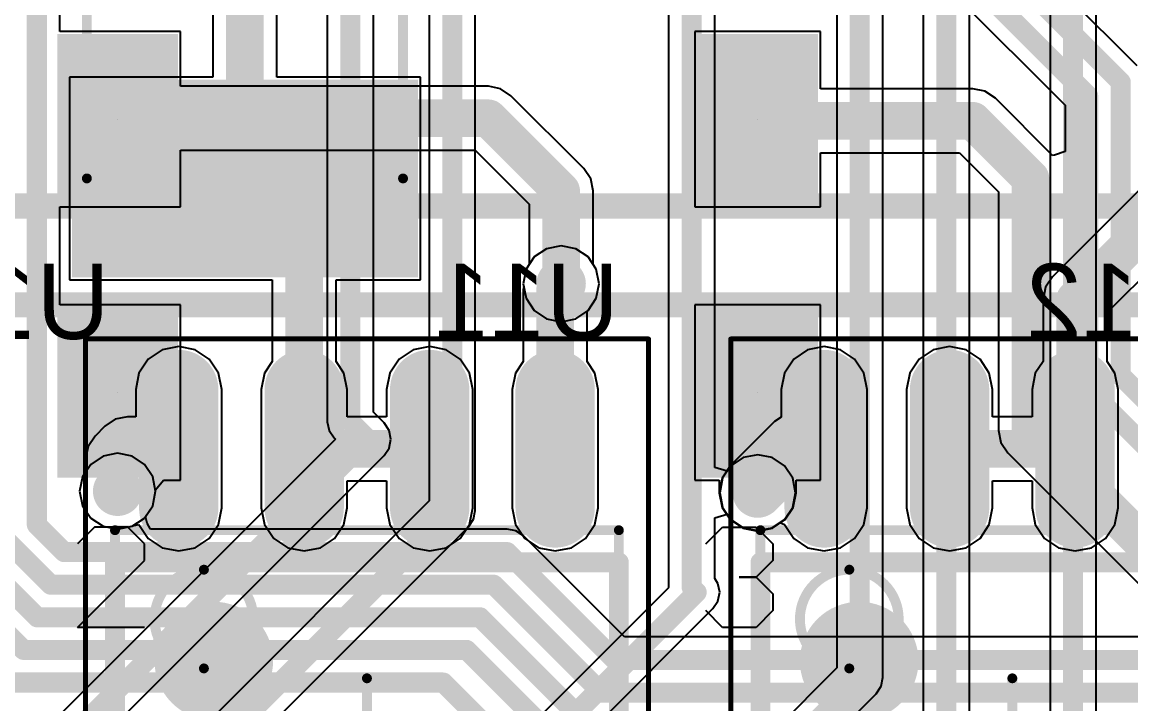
# Model space of a CAD drawing. Header units: millimetres. Extents: x 3.6 to 6.79, y 1.07 to 2.73.
# Drawn here: x 3.8862 to 4.328, y 1.2485 to 1.5203 of the extents above; entities that cross this region are included whole.
import ezdxf

# ---------------------------------------------------------------- set-up
doc = ezdxf.new("R2010")
doc.units = ezdxf.units.MM
doc.header["$MEASUREMENT"] = 0
for name, color, linetype in [('BottomLayer', 5, 'Continuous'), ('BottomOverlay', 54, 'Continuous'), ('BottomPaste', 16, 'Continuous'), ('BottomSolder', 6, 'Continuous'), ('Mechanical13', 56, 'Continuous'), ('Mechanical15', 56, 'Continuous'), ('MidLayer1', 16, 'Continuous'), ('MidLayer2', 76, 'Continuous'), ('MultiLayer', 9, 'Continuous'), ('PadHoleLayer', 156, 'Continuous'), ('TopLayer', 1, 'Continuous'), ('TopOverlay', 2, 'Continuous'), ('TopPaste', 8, 'Continuous'), ('TopSolder', 216, 'Continuous'), ('ViaHoleLayer', 16, 'Continuous')]:
    doc.layers.add(name, color=color, linetype=linetype)

# ---------------------------------------------------------------- blocks, each defined once
blk = doc.blocks.new('SO8_B_20')
at = {"layer": 'BottomLayer', "const_width": 0.02362}
for points in [[(-0.0876, 0.025), (-0.13484, 0.025)], [(-0.0876, -0.025), (-0.13484, -0.025)], [(-0.0876, -0.075), (-0.13484, -0.075)]]:
    blk.add_lwpolyline(points, dxfattribs=at)
at = {"layer": 'BottomLayer', "const_width": 0.01181}
for points in [[(-0.14075, 0.025, 1), (-0.12894, 0.025, 1)], [(-0.0935, 0.025, 1), (-0.08169, 0.025, 1)], [(-0.14075, -0.025, 1), (-0.12894, -0.025, 1)], [(-0.0935, -0.025, 1), (-0.08169, -0.025, 1)], [(-0.14075, -0.075, 1), (-0.12894, -0.075, 1)], [(-0.0935, -0.075, 1), (-0.08169, -0.075, 1)]]:
    blk.add_lwpolyline(points, format="xyb", close=True, dxfattribs=at)
at = {"layer": 'BottomOverlay', "const_width": 0.00787}
for points in [[(-0.06594, -0.10039), (-0.06594, 0.10039)], [(0.06594, -0.10039), (-0.06594, -0.10039)]]:
    blk.add_lwpolyline(points, dxfattribs=at)
at = {"layer": 'BottomOverlay'}
for points, const_width in [([(-0.01476, -0.06102, 1), (-0.03839, -0.06102, 1)], 0.02362), ([(-0.04429, -0.06102, 1), (-0.03248, -0.06102, 1)], 0.01181), ([(-0.02067, -0.06102, 1), (-0.00886, -0.06102, 1)], 0.01181), ([(-0.06791, -0.10039, 1), (-0.06398, -0.10039, 1)], 0.00394), ([(-0.06791, -0.10039, 1), (-0.06398, -0.10039, 1)], 0.00394), ([(-0.1063, -0.1124, 1), (-0.11614, -0.1124, 1)], 0.00984), ([(-0.1186, -0.1124, 1), (-0.11368, -0.1124, 1)], 0.00492), ([(-0.10876, -0.1124, 1), (-0.10384, -0.1124, 1)], 0.00492)]:
    blk.add_lwpolyline(points, format="xyb", close=True, dxfattribs=dict(at, const_width=const_width))
at = {"layer": 'BottomPaste', "const_width": 0.02362}
for points in [[(-0.0876, 0.025), (-0.13484, 0.025)], [(-0.0876, -0.025), (-0.13484, -0.025)], [(-0.0876, -0.075), (-0.13484, -0.075)]]:
    blk.add_lwpolyline(points, dxfattribs=at)
at = {"layer": 'BottomPaste', "const_width": 0.01181}
for points in [[(-0.14075, 0.025, 1), (-0.12894, 0.025, 1)], [(-0.0935, 0.025, 1), (-0.08169, 0.025, 1)], [(-0.14075, -0.025, 1), (-0.12894, -0.025, 1)], [(-0.0935, -0.025, 1), (-0.08169, -0.025, 1)], [(-0.14075, -0.075, 1), (-0.12894, -0.075, 1)], [(-0.0935, -0.075, 1), (-0.08169, -0.075, 1)]]:
    blk.add_lwpolyline(points, format="xyb", close=True, dxfattribs=at)
at = {"layer": 'BottomSolder', "const_width": 0.03162}
for points in [[(-0.0876, 0.025), (-0.13484, 0.025)], [(-0.0876, -0.025), (-0.13484, -0.025)], [(-0.0876, -0.075), (-0.13484, -0.075)]]:
    blk.add_lwpolyline(points, dxfattribs=at)
at = {"layer": 'BottomSolder', "const_width": 0.01581}
for points in [[(-0.14275, 0.025, 1), (-0.12694, 0.025, 1)], [(-0.0955, 0.025, 1), (-0.07969, 0.025, 1)], [(-0.14275, -0.025, 1), (-0.12694, -0.025, 1)], [(-0.0955, -0.025, 1), (-0.07969, -0.025, 1)], [(-0.14275, -0.075, 1), (-0.12694, -0.075, 1)], [(-0.0955, -0.075, 1), (-0.07969, -0.075, 1)]]:
    blk.add_lwpolyline(points, format="xyb", close=True, dxfattribs=at)
at = {"layer": 'Mechanical13', "const_width": 0.00394}
for points in [[(-0.07874, -0.10039), (-0.07874, 0.10039)], [(0.07874, -0.10039), (-0.07874, -0.10039)]]:
    blk.add_lwpolyline(points, dxfattribs=at)
at = {"layer": 'Mechanical13'}
for points, const_width in [([(-0.02362, -0.06496, 1), (-0.06299, -0.06496, 1)], 0.00394), ([(-0.06398, -0.06496, 1), (-0.06201, -0.06496, 1)], 0.00197), ([(-0.02461, -0.06496, 1), (-0.02264, -0.06496, 1)], 0.00197), ([(-0.07972, -0.10039, 1), (-0.07776, -0.10039, 1)], 0.00197), ([(-0.07972, -0.10039, 1), (-0.07776, -0.10039, 1)], 0.00197)]:
    blk.add_lwpolyline(points, format="xyb", close=True, dxfattribs=dict(at, const_width=const_width))
at = {"layer": 'Mechanical15'}
for points, const_width in [([(-0.155, -0.1122), (-0.155, 0.1122)], 0.00197), ([(0.01969, 0), (-0.01969, 0)], 0.00394), ([(0.155, -0.1122), (-0.155, -0.1122)], 0.00197)]:
    blk.add_lwpolyline(points, dxfattribs=dict(at, const_width=const_width))
for points, const_width in [([(-0.02067, 0, 1), (-0.0187, 0, 1)], 0.00197), ([(-0.15549, -0.1122, 1), (-0.15451, -0.1122, 1)], 0.000984), ([(-0.15549, -0.1122, 1), (-0.15451, -0.1122, 1)], 0.000984)]:
    blk.add_lwpolyline(points, format="xyb", close=True, dxfattribs=dict(at, const_width=const_width))
blk = doc.blocks.new('SO8_B_21')
at = {"layer": 'BottomLayer', "const_width": 0.02362}
for points in [[(-0.0876, 0.075), (-0.13484, 0.075)], [(-0.0876, 0.025), (-0.13484, 0.025)], [(-0.0876, -0.025), (-0.13484, -0.025)], [(-0.0876, -0.075), (-0.13484, -0.075)]]:
    blk.add_lwpolyline(points, dxfattribs=at)
at = {"layer": 'BottomLayer', "const_width": 0.01181}
for points in [[(-0.14075, 0.075, 1), (-0.12894, 0.075, 1)], [(-0.0935, 0.075, 1), (-0.08169, 0.075, 1)], [(-0.14075, 0.025, 1), (-0.12894, 0.025, 1)], [(-0.0935, 0.025, 1), (-0.08169, 0.025, 1)], [(-0.14075, -0.025, 1), (-0.12894, -0.025, 1)], [(-0.0935, -0.025, 1), (-0.08169, -0.025, 1)], [(-0.14075, -0.075, 1), (-0.12894, -0.075, 1)], [(-0.0935, -0.075, 1), (-0.08169, -0.075, 1)]]:
    blk.add_lwpolyline(points, format="xyb", close=True, dxfattribs=at)
at = {"layer": 'BottomOverlay', "const_width": 0.00787}
for points in [[(-0.06594, -0.10039), (-0.06594, 0.10039)], [(0.06594, 0.10039), (-0.06594, 0.10039)], [(0.06594, -0.10039), (-0.06594, -0.10039)]]:
    blk.add_lwpolyline(points, dxfattribs=at)
at = {"layer": 'BottomOverlay'}
for points, const_width in [([(-0.06791, 0.10039, 1), (-0.06398, 0.10039, 1)], 0.00394), ([(-0.06791, 0.10039, 1), (-0.06398, 0.10039, 1)], 0.00394), ([(-0.01476, -0.06102, 1), (-0.03839, -0.06102, 1)], 0.02362), ([(-0.04429, -0.06102, 1), (-0.03248, -0.06102, 1)], 0.01181), ([(-0.02067, -0.06102, 1), (-0.00886, -0.06102, 1)], 0.01181), ([(-0.06791, -0.10039, 1), (-0.06398, -0.10039, 1)], 0.00394), ([(-0.06791, -0.10039, 1), (-0.06398, -0.10039, 1)], 0.00394), ([(-0.1063, -0.1124, 1), (-0.11614, -0.1124, 1)], 0.00984), ([(-0.1186, -0.1124, 1), (-0.11368, -0.1124, 1)], 0.00492), ([(-0.10876, -0.1124, 1), (-0.10384, -0.1124, 1)], 0.00492)]:
    blk.add_lwpolyline(points, format="xyb", close=True, dxfattribs=dict(at, const_width=const_width))
at = {"layer": 'BottomPaste', "const_width": 0.02362}
for points in [[(-0.0876, 0.075), (-0.13484, 0.075)], [(-0.0876, 0.025), (-0.13484, 0.025)], [(-0.0876, -0.025), (-0.13484, -0.025)], [(-0.0876, -0.075), (-0.13484, -0.075)]]:
    blk.add_lwpolyline(points, dxfattribs=at)
at = {"layer": 'BottomPaste', "const_width": 0.01181}
for points in [[(-0.14075, 0.075, 1), (-0.12894, 0.075, 1)], [(-0.0935, 0.075, 1), (-0.08169, 0.075, 1)], [(-0.14075, 0.025, 1), (-0.12894, 0.025, 1)], [(-0.0935, 0.025, 1), (-0.08169, 0.025, 1)], [(-0.14075, -0.025, 1), (-0.12894, -0.025, 1)], [(-0.0935, -0.025, 1), (-0.08169, -0.025, 1)], [(-0.14075, -0.075, 1), (-0.12894, -0.075, 1)], [(-0.0935, -0.075, 1), (-0.08169, -0.075, 1)]]:
    blk.add_lwpolyline(points, format="xyb", close=True, dxfattribs=at)
at = {"layer": 'BottomSolder', "const_width": 0.03162}
for points in [[(-0.0876, 0.075), (-0.13484, 0.075)], [(-0.0876, 0.025), (-0.13484, 0.025)], [(-0.0876, -0.025), (-0.13484, -0.025)], [(-0.0876, -0.075), (-0.13484, -0.075)]]:
    blk.add_lwpolyline(points, dxfattribs=at)
at = {"layer": 'BottomSolder', "const_width": 0.01581}
for points in [[(-0.14275, 0.075, 1), (-0.12694, 0.075, 1)], [(-0.0955, 0.075, 1), (-0.07969, 0.075, 1)], [(-0.14275, 0.025, 1), (-0.12694, 0.025, 1)], [(-0.0955, 0.025, 1), (-0.07969, 0.025, 1)], [(-0.14275, -0.025, 1), (-0.12694, -0.025, 1)], [(-0.0955, -0.025, 1), (-0.07969, -0.025, 1)], [(-0.14275, -0.075, 1), (-0.12694, -0.075, 1)], [(-0.0955, -0.075, 1), (-0.07969, -0.075, 1)]]:
    blk.add_lwpolyline(points, format="xyb", close=True, dxfattribs=at)
at = {"layer": 'Mechanical13', "const_width": 0.00394}
for points in [[(-0.07874, -0.10039), (-0.07874, 0.10039)], [(0.07874, 0.10039), (-0.07874, 0.10039)], [(0.07874, -0.10039), (-0.07874, -0.10039)]]:
    blk.add_lwpolyline(points, dxfattribs=at)
at = {"layer": 'Mechanical13'}
for points, const_width in [([(-0.07972, 0.10039, 1), (-0.07776, 0.10039, 1)], 0.00197), ([(-0.07972, 0.10039, 1), (-0.07776, 0.10039, 1)], 0.00197), ([(-0.02362, -0.06496, 1), (-0.06299, -0.06496, 1)], 0.00394), ([(-0.06398, -0.06496, 1), (-0.06201, -0.06496, 1)], 0.00197), ([(-0.02461, -0.06496, 1), (-0.02264, -0.06496, 1)], 0.00197), ([(-0.07972, -0.10039, 1), (-0.07776, -0.10039, 1)], 0.00197), ([(-0.07972, -0.10039, 1), (-0.07776, -0.10039, 1)], 0.00197)]:
    blk.add_lwpolyline(points, format="xyb", close=True, dxfattribs=dict(at, const_width=const_width))
at = {"layer": 'Mechanical15'}
for points, const_width in [([(-0.155, -0.1122), (-0.155, 0.1122)], 0.00197), ([(0.155, 0.1122), (-0.155, 0.1122)], 0.00197), ([(0.01969, 0), (-0.01969, 0)], 0.00394), ([(0.155, -0.1122), (-0.155, -0.1122)], 0.00197)]:
    blk.add_lwpolyline(points, dxfattribs=dict(at, const_width=const_width))
for points, const_width in [([(-0.15549, 0.1122, 1), (-0.15451, 0.1122, 1)], 0.000984), ([(-0.15549, 0.1122, 1), (-0.15451, 0.1122, 1)], 0.000984), ([(-0.02067, 0, 1), (-0.0187, 0, 1)], 0.00197), ([(-0.15549, -0.1122, 1), (-0.15451, -0.1122, 1)], 0.000984), ([(-0.15549, -0.1122, 1), (-0.15451, -0.1122, 1)], 0.000984)]:
    blk.add_lwpolyline(points, format="xyb", close=True, dxfattribs=dict(at, const_width=const_width))
blk = doc.blocks.new('RES_SMD_2512_B_109')
at = {"layer": 'BottomLayer'}
blk.add_solid([(0.09056, 0.05996), (0.09056, -0.06996), (0.16142, 0.05996), (0.16142, -0.06996)], dxfattribs=at)
at = {"layer": 'BottomOverlay', "const_width": 0.00394}
for points in [[(0.12599, 0.05799), (-0.12598, 0.05799)], [(0.12599, -0.06799), (0.12599, 0.05799)], [(0.12599, -0.06799), (-0.12598, -0.06799)]]:
    blk.add_lwpolyline(points, dxfattribs=at)
at = {"layer": 'BottomOverlay', "const_width": 0.00197}
for points in [[(0.12501, 0.05799, 1), (0.12698, 0.05799, 1)], [(0.12501, 0.05799, 1), (0.12698, 0.05799, 1)], [(0.12501, -0.06799, 1), (0.12698, -0.06799, 1)], [(0.12501, -0.06799, 1), (0.12698, -0.06799, 1)]]:
    blk.add_lwpolyline(points, format="xyb", close=True, dxfattribs=at)
at = {"layer": 'BottomPaste'}
blk.add_solid([(0.09056, 0.05996), (0.09056, -0.06996), (0.16142, 0.05996), (0.16142, -0.06996)], dxfattribs=at)
at = {"layer": 'BottomSolder'}
blk.add_solid([(0.08656, 0.06396), (0.08656, -0.07396), (0.16542, 0.06396), (0.16542, -0.07396)], dxfattribs=at)
blk = doc.blocks.new('PCBC_________1_118')
at = {"layer": 'PadHoleLayer'}
blk.add_lwpolyline([(0, 0), (0, 0, -1), (0, 0), (0, 0, -1)], format="xyb", close=True, dxfattribs=at)
at = {"layer": 'TopLayer'}
blk.add_solid([(-0.02, -0.03), (0.02, -0.03), (-0.02, 0.03), (0.02, 0.03)], dxfattribs=at)
at = {"layer": 'TopPaste'}
blk.add_solid([(-0.02, -0.03), (0.02, -0.03), (-0.02, 0.03), (0.02, 0.03)], dxfattribs=at)
at = {"layer": 'TopSolder'}
blk.add_solid([(-0.024, -0.034), (0.024, -0.034), (-0.024, 0.034), (0.024, 0.034)], dxfattribs=at)
blk = doc.blocks.new('PCBC_________1_119')
at = {"layer": 'PadHoleLayer'}
blk.add_lwpolyline([(0, 0), (0, 0, -1), (0, 0), (0, 0, -1)], format="xyb", close=True, dxfattribs=at)
at = {"layer": 'TopLayer'}
blk.add_solid([(-0.02, -0.03), (0.02, -0.03), (-0.02, 0.03), (0.02, 0.03)], dxfattribs=at)
at = {"layer": 'TopPaste'}
blk.add_solid([(-0.02, -0.03), (0.02, -0.03), (-0.02, 0.03), (0.02, 0.03)], dxfattribs=at)
at = {"layer": 'TopSolder'}
blk.add_solid([(-0.024, -0.034), (0.024, -0.034), (-0.024, 0.034), (0.024, 0.034)], dxfattribs=at)
blk = doc.blocks.new('PCBC_________1_121')
at = {"layer": 'PadHoleLayer'}
blk.add_lwpolyline([(0, 0), (0, 0, -1), (0, 0), (0, 0, -1)], format="xyb", close=True, dxfattribs=at)
at = {"layer": 'TopLayer'}
blk.add_solid([(-0.02, -0.03), (0.02, -0.03), (-0.02, 0.03), (0.02, 0.03)], dxfattribs=at)
at = {"layer": 'TopPaste'}
blk.add_solid([(-0.02, -0.03), (0.02, -0.03), (-0.02, 0.03), (0.02, 0.03)], dxfattribs=at)
at = {"layer": 'TopSolder'}
blk.add_solid([(-0.024, -0.034), (0.024, -0.034), (-0.024, 0.034), (0.024, 0.034)], dxfattribs=at)
blk = doc.blocks.new('PCBC_________1_122')
at = {"layer": 'PadHoleLayer'}
blk.add_lwpolyline([(0, 0), (0, 0, -1), (0, 0), (0, 0, -1)], format="xyb", close=True, dxfattribs=at)
at = {"layer": 'TopLayer'}
blk.add_solid([(-0.02, -0.03), (0.02, -0.03), (-0.02, 0.03), (0.02, 0.03)], dxfattribs=at)
at = {"layer": 'TopPaste'}
blk.add_solid([(-0.02, -0.03), (0.02, -0.03), (-0.02, 0.03), (0.02, 0.03)], dxfattribs=at)
at = {"layer": 'TopSolder'}
blk.add_solid([(-0.024, -0.034), (0.024, -0.034), (-0.024, 0.034), (0.024, 0.034)], dxfattribs=at)

msp = doc.modelspace()

# ---------------------------------------------------------------- linework, layer by layer
at = {"layer": 'BottomLayer'}
for p, q in [((3.98775, 1.49844), (3.98775, 1.552)), ((3.96226, 1.54501), (3.96226, 1.49844)), ((3.96226, 1.49844), (3.90504, 1.49844)), ((3.90504, 1.49844), (3.90504, 1.41758)), ((4.04496, 1.49844), (3.98775, 1.49844)), ((4.04496, 1.41758), (4.04496, 1.49844)), ((4.331, 1.45302), (4.29677, 1.41879)), ((4.09521, 1.42998), (4.0903, 1.4267)), ((4.101, 1.43113), (4.09521, 1.42998)), ((4.10679, 1.42998), (4.101, 1.43113)), ((4.1117, 1.4267), (4.10679, 1.42998)), ((4.31852, 1.4045), (4.34529, 1.43126)), ((4.0903, 1.4267), (4.08702, 1.42179)), ((4.11498, 1.42179), (4.1117, 1.4267)), ((4.08702, 1.42179), (4.08587, 1.416)), ((4.11613, 1.416), (4.11498, 1.42179)), ((4.29677, 1.41879), (4.294, 1.41466)), ((3.90504, 1.41758), (3.98586, 1.41758)), ((3.98586, 1.41758), (3.98586, 1.38503)), ((4.01135, 1.38503), (4.01135, 1.41758)), ((4.01135, 1.41758), (4.04496, 1.41758)), ((4.0861, 1.41481), (4.08586, 1.41361)), ((4.08587, 1.416), (4.0861, 1.41481)), ((4.11498, 1.41021), (4.11613, 1.416)), ((4.294, 1.41466), (4.29303, 1.40978)), ((4.08586, 1.41361), (4.08586, 1.38503)), ((4.1117, 1.4053), (4.11498, 1.41021)), ((4.29303, 1.40978), (4.29303, 1.38503)), ((4.11135, 1.40507), (4.1117, 1.4053)), ((4.11135, 1.38503), (4.11135, 1.40507)), ((4.31852, 1.38503), (4.31852, 1.4045)), ((3.94205, 1.38968), (3.93649, 1.38596)), ((3.94861, 1.39098), (3.94205, 1.38968)), ((3.95517, 1.38968), (3.94861, 1.39098)), ((3.96073, 1.38596), (3.95517, 1.38968)), ((4.04205, 1.38968), (4.03649, 1.38596)), ((4.04861, 1.39098), (4.04205, 1.38968)), ((4.05517, 1.38968), (4.04861, 1.39098)), ((4.06073, 1.38596), (4.05517, 1.38968)), ((4.19922, 1.38968), (4.19366, 1.38596)), ((4.20578, 1.39098), (4.19922, 1.38968)), ((4.21234, 1.38968), (4.20578, 1.39098)), ((4.2179, 1.38596), (4.21234, 1.38968)), ((4.24922, 1.38968), (4.24366, 1.38596)), ((4.25578, 1.39098), (4.24922, 1.38968)), ((4.26234, 1.38968), (4.25578, 1.39098)), ((4.2679, 1.38596), (4.26234, 1.38968)), ((3.93649, 1.38596), (3.93277, 1.3804)), ((3.96444, 1.3804), (3.96073, 1.38596)), ((3.98586, 1.38503), (3.98277, 1.3804)), ((4.01444, 1.3804), (4.01135, 1.38503)), ((4.03649, 1.38596), (4.03277, 1.3804)), ((4.06444, 1.3804), (4.06073, 1.38596)), ((4.08586, 1.38503), (4.08277, 1.3804)), ((4.11444, 1.3804), (4.11135, 1.38503)), ((4.19366, 1.38596), (4.18994, 1.3804)), ((4.22161, 1.3804), (4.2179, 1.38596)), ((4.24366, 1.38596), (4.23994, 1.3804)), ((4.27161, 1.3804), (4.2679, 1.38596)), ((4.29303, 1.38503), (4.28994, 1.3804)), ((4.32161, 1.3804), (4.31852, 1.38503)), ((3.93277, 1.3804), (3.93147, 1.37384)), ((3.96575, 1.37384), (3.96444, 1.3804)), ((3.98277, 1.3804), (3.98147, 1.37384)), ((4.01575, 1.37384), (4.01444, 1.3804)), ((4.03277, 1.3804), (4.03147, 1.37384)), ((4.06575, 1.37384), (4.06444, 1.3804)), ((4.08277, 1.3804), (4.08147, 1.37384)), ((4.11575, 1.37384), (4.11444, 1.3804)), ((4.18994, 1.3804), (4.18864, 1.37384)), ((4.22292, 1.37384), (4.22161, 1.3804)), ((4.23994, 1.3804), (4.23864, 1.37384)), ((4.27292, 1.37384), (4.27161, 1.3804)), ((4.28994, 1.3804), (4.28864, 1.37384)), ((4.32292, 1.37384), (4.32161, 1.3804)), ((3.93147, 1.37384), (3.93147, 1.36297)), ((3.96575, 1.3266), (3.96575, 1.37384)), ((3.98147, 1.37384), (3.98147, 1.3266)), ((4.01575, 1.36297), (4.01575, 1.37384)), ((4.03147, 1.37384), (4.03147, 1.36297)), ((4.06575, 1.3266), (4.06575, 1.37384)), ((4.08147, 1.37384), (4.08147, 1.3266)), ((4.11575, 1.3266), (4.11575, 1.37384)), ((4.18864, 1.37384), (4.18864, 1.36279)), ((4.22292, 1.3266), (4.22292, 1.37384)), ((4.23864, 1.37384), (4.23864, 1.3266)), ((4.27292, 1.36297), (4.27292, 1.37384)), ((4.28864, 1.37384), (4.28864, 1.36297)), ((4.32292, 1.3266), (4.32292, 1.37384)), ((3.92334, 1.362), (3.91921, 1.35923)), ((3.92822, 1.36297), (3.92334, 1.362)), ((3.93147, 1.36297), (3.92822, 1.36297)), ((4.03147, 1.36297), (4.01575, 1.36297)), ((4.18602, 1.36103), (4.16849, 1.34351)), ((4.18864, 1.36279), (4.18602, 1.36103)), ((4.28864, 1.36297), (4.27292, 1.36297)), ((3.91921, 1.35923), (3.91526, 1.35529)), ((3.91526, 1.35529), (3.9125, 1.35115)), ((3.9125, 1.35115), (3.91153, 1.34627)), ((3.91153, 1.34627), (3.91153, 1.34092)), ((4.16849, 1.34351), (4.16518, 1.33855)), ((3.91029, 1.33907), (3.90914, 1.33327)), ((3.91153, 1.34092), (3.91029, 1.33907)), ((4.01575, 1.3266), (4.01575, 1.33748)), ((4.01575, 1.33748), (4.03147, 1.33748)), ((4.03147, 1.33748), (4.03147, 1.3266)), ((4.16518, 1.33855), (4.16401, 1.33269)), ((4.27292, 1.3266), (4.27292, 1.33748)), ((4.27292, 1.33748), (4.28864, 1.33748)), ((4.28864, 1.33748), (4.28864, 1.3266)), ((3.90914, 1.33327), (3.91029, 1.32748)), ((4.16401, 1.33269), (4.16518, 1.32684)), ((3.91029, 1.32748), (3.91357, 1.32257)), ((3.96444, 1.32004), (3.96575, 1.3266)), ((3.98147, 1.3266), (3.98277, 1.32004)), ((4.01444, 1.32004), (4.01575, 1.3266)), ((4.03147, 1.3266), (4.03277, 1.32004)), ((4.06444, 1.32004), (4.06575, 1.3266)), ((4.08147, 1.3266), (4.08277, 1.32004)), ((4.11444, 1.32004), (4.11575, 1.3266)), ((4.16518, 1.32684), (4.16849, 1.32188)), ((4.22161, 1.32004), (4.22292, 1.3266)), ((4.23864, 1.3266), (4.23994, 1.32004)), ((4.27161, 1.32004), (4.27292, 1.3266)), ((4.28864, 1.3266), (4.28994, 1.32004)), ((4.32161, 1.32004), (4.32292, 1.3266)), ((3.91357, 1.32257), (3.91848, 1.31929)), ((4.16849, 1.32188), (4.17345, 1.31856)), ((3.91848, 1.31929), (3.92427, 1.31814)), ((3.92427, 1.31814), (3.93007, 1.31929)), ((3.93007, 1.31929), (3.93028, 1.31943)), ((3.93028, 1.31943), (3.93277, 1.32004)), ((3.93277, 1.32004), (3.93649, 1.31448)), ((3.96073, 1.31448), (3.96444, 1.32004)), ((3.98277, 1.32004), (3.98649, 1.31448)), ((4.01073, 1.31448), (4.01444, 1.32004)), ((4.03277, 1.32004), (4.03649, 1.31448)), ((4.06073, 1.31448), (4.06444, 1.32004)), ((4.08277, 1.32004), (4.08649, 1.31448)), ((4.11073, 1.31448), (4.11444, 1.32004)), ((4.17345, 1.31856), (4.17931, 1.3174)), ((4.17931, 1.3174), (4.18516, 1.31856)), ((4.18516, 1.31856), (4.18835, 1.3207)), ((4.18835, 1.3207), (4.18994, 1.32004)), ((4.18994, 1.32004), (4.19366, 1.31448)), ((4.2179, 1.31448), (4.22161, 1.32004)), ((4.23994, 1.32004), (4.24366, 1.31448)), ((4.2679, 1.31448), (4.27161, 1.32004)), ((4.28994, 1.32004), (4.29366, 1.31448)), ((4.3179, 1.31448), (4.32161, 1.32004)), ((3.93649, 1.31448), (3.94205, 1.31076)), ((3.95517, 1.31076), (3.96073, 1.31448)), ((3.98649, 1.31448), (3.99205, 1.31076)), ((4.00517, 1.31076), (4.01073, 1.31448)), ((4.03649, 1.31448), (4.04205, 1.31076)), ((4.05517, 1.31076), (4.06073, 1.31448)), ((4.08649, 1.31448), (4.09205, 1.31076)), ((4.10517, 1.31076), (4.11073, 1.31448)), ((4.19366, 1.31448), (4.19922, 1.31076)), ((4.21234, 1.31076), (4.2179, 1.31448)), ((4.24366, 1.31448), (4.24922, 1.31076)), ((4.26234, 1.31076), (4.2679, 1.31448)), ((4.29366, 1.31448), (4.29922, 1.31076)), ((4.31234, 1.31076), (4.3179, 1.31448)), ((3.94205, 1.31076), (3.94861, 1.30946)), ((3.94861, 1.30946), (3.95517, 1.31076)), ((3.99205, 1.31076), (3.99861, 1.30946)), ((3.99861, 1.30946), (4.00517, 1.31076)), ((4.04205, 1.31076), (4.04861, 1.30946)), ((4.04861, 1.30946), (4.05517, 1.31076)), ((4.09205, 1.31076), (4.09861, 1.30946)), ((4.09861, 1.30946), (4.10517, 1.31076)), ((4.19922, 1.31076), (4.20578, 1.30946)), ((4.20578, 1.30946), (4.21234, 1.31076)), ((4.24922, 1.31076), (4.25578, 1.30946)), ((4.25578, 1.30946), (4.26234, 1.31076)), ((4.29922, 1.31076), (4.30578, 1.30946)), ((4.30578, 1.30946), (4.31234, 1.31076))]:
    msp.add_line(p, q, dxfattribs=at)
for points, const_width in [([(3.975, 1.45801), (3.975, 1.552)], 0.015), ([(3.975, 1.45801), (3.99861, 1.4344)], 0.015), ([(4.30578, 1.40978), (4.34001, 1.44401)], 0.015), ([(3.99861, 1.35022), (3.99861, 1.4344)], 0.015), ([(4.09861, 1.41361), (4.101, 1.416)], 0.015), ([(4.09861, 1.35022), (4.09861, 1.41361)], 0.015), ([(4.30578, 1.35022), (4.30578, 1.40978)], 0.015), ([(3.92427, 1.34627), (3.92822, 1.35022)], 0.015), ([(3.92822, 1.35022), (3.94861, 1.35022)], 0.015), ([(3.99861, 1.35022), (4.04861, 1.35022)], 0.015), ([(4.17931, 1.33269), (4.19683, 1.35022)], 0.02), ([(4.19683, 1.35022), (4.20578, 1.35022)], 0.02), ([(4.25578, 1.35022), (4.30578, 1.35022)], 0.015), ([(3.92427, 1.33327), (3.92427, 1.34627)], 0.015)]:
    msp.add_lwpolyline(points, dxfattribs=dict(at, const_width=const_width))
for points, const_width in [([(3.97125, 1.45801, 1), (3.97875, 1.45801, 1)], 0.0075), ([(3.97125, 1.45801, 1), (3.97875, 1.45801, 1)], 0.0075), ([(3.99486, 1.4344, 1), (4.00236, 1.4344, 1)], 0.0075), ([(3.99486, 1.4344, 1), (4.00236, 1.4344, 1)], 0.0075), ([(4.09608, 1.416, 1), (4.10592, 1.416, 1)], 0.00984), ([(4.09725, 1.416, 1), (4.10475, 1.416, 1)], 0.0075), ([(4.09486, 1.41361, 1), (4.10236, 1.41361, 1)], 0.0075), ([(4.09486, 1.41361, 1), (4.10236, 1.41361, 1)], 0.0075), ([(4.30203, 1.40978, 1), (4.30953, 1.40978, 1)], 0.0075), ([(4.30203, 1.40978, 1), (4.30953, 1.40978, 1)], 0.0075), ([(3.92447, 1.35022, 1), (3.93197, 1.35022, 1)], 0.0075), ([(3.92447, 1.35022, 1), (3.93197, 1.35022, 1)], 0.0075), ([(3.94486, 1.35022, 1), (3.95236, 1.35022, 1)], 0.0075), ([(3.99486, 1.35022, 1), (4.00236, 1.35022, 1)], 0.0075), ([(3.99486, 1.35022, 1), (4.00236, 1.35022, 1)], 0.0075), ([(4.04486, 1.35022, 1), (4.05236, 1.35022, 1)], 0.0075), ([(4.09486, 1.35022, 1), (4.10236, 1.35022, 1)], 0.0075), ([(4.19183, 1.35022, 1), (4.20183, 1.35022, 1)], 0.01), ([(4.19183, 1.35022, 1), (4.20183, 1.35022, 1)], 0.01), ([(4.20078, 1.35022, 1), (4.21078, 1.35022, 1)], 0.01), ([(4.25203, 1.35022, 1), (4.25953, 1.35022, 1)], 0.0075), ([(4.30203, 1.35022, 1), (4.30953, 1.35022, 1)], 0.0075), ([(4.30203, 1.35022, 1), (4.30953, 1.35022, 1)], 0.0075), ([(3.92052, 1.34627, 1), (3.92802, 1.34627, 1)], 0.0075), ([(3.92052, 1.34627, 1), (3.92802, 1.34627, 1)], 0.0075), ([(3.91935, 1.33327, 1), (3.9292, 1.33327, 1)], 0.00984), ([(3.92052, 1.33327, 1), (3.92802, 1.33327, 1)], 0.0075), ([(4.17431, 1.33269, 1), (4.18431, 1.33269, 1)], 0.01), ([(4.17438, 1.33269, 1), (4.18423, 1.33269, 1)], 0.00984)]:
    msp.add_lwpolyline(points, format="xyb", close=True, dxfattribs=dict(at, const_width=const_width))
at = {"layer": 'MidLayer1'}
for p, q in [((4.04844, 1.65467), (4.04844, 1.32941)), ((4.06679, 1.32561), (4.06679, 1.65467)), ((4.00782, 1.64528), (4.00782, 1.361)), ((4.02618, 1.3648), (4.02618, 1.64528)), ((4.21082, 1.64728), (4.21082, 1.2628)), ((4.22918, 1.259), (4.22918, 1.64728)), ((4.24529, 1.64681), (4.24529, 1.20619)), ((4.26365, 1.20619), (4.26365, 1.64681)), ((4.14382, 1.64228), (4.14382, 1.295)), ((4.16218, 1.34278), (4.16218, 1.64228)), ((4.29582, 1.52802), (4.29582, 1.20472)), ((4.31418, 1.20472), (4.31418, 1.52422)), ((4.09521, 1.42998), (4.0903, 1.4267)), ((4.101, 1.43113), (4.09521, 1.42998)), ((4.10679, 1.42998), (4.101, 1.43113)), ((4.1117, 1.4267), (4.10679, 1.42998)), ((4.0903, 1.4267), (4.08702, 1.42179)), ((4.11498, 1.42179), (4.1117, 1.4267)), ((4.08702, 1.42179), (4.08587, 1.416)), ((4.11613, 1.416), (4.11498, 1.42179)), ((4.08587, 1.416), (4.08702, 1.41021)), ((4.11498, 1.41021), (4.11613, 1.416)), ((4.08702, 1.41021), (4.0903, 1.4053)), ((4.1117, 1.4053), (4.11498, 1.41021)), ((4.0903, 1.4053), (4.09521, 1.40202)), ((4.10679, 1.40202), (4.1117, 1.4053)), ((4.09521, 1.40202), (4.101, 1.40087)), ((4.101, 1.40087), (4.10679, 1.40202)), ((4.00782, 1.361), (4.00852, 1.35749)), ((4.03049, 1.36049), (4.02618, 1.3648)), ((4.00852, 1.35749), (4.01051, 1.35451)), ((4.03248, 1.35751), (4.03049, 1.36049)), ((4.03318, 1.354), (4.03248, 1.35751)), ((4.01102, 1.354), (3.8872, 1.23018)), ((4.01051, 1.35451), (4.01102, 1.354)), ((4.03248, 1.35049), (4.03318, 1.354)), ((3.89749, 1.21451), (4.03049, 1.34751)), ((3.92427, 1.34841), (3.91848, 1.34726)), ((3.93007, 1.34726), (3.92427, 1.34841)), ((4.03049, 1.34751), (4.03248, 1.35049)), ((4.17931, 1.34783), (4.17351, 1.34668)), ((4.1851, 1.34668), (4.17931, 1.34783)), ((3.91357, 1.34398), (3.91029, 1.33907)), ((3.91848, 1.34726), (3.91357, 1.34398)), ((3.93498, 1.34398), (3.93007, 1.34726)), ((3.93826, 1.33907), (3.93498, 1.34398)), ((4.1686, 1.3434), (4.16718, 1.34126)), ((4.17351, 1.34668), (4.1686, 1.3434)), ((4.19001, 1.3434), (4.1851, 1.34668)), ((4.19329, 1.33849), (4.19001, 1.3434)), ((3.91029, 1.33907), (3.90914, 1.33327)), ((3.93941, 1.33327), (3.93826, 1.33907)), ((4.16718, 1.34126), (4.16218, 1.34278)), ((4.19444, 1.33269), (4.19329, 1.33849)), ((3.90914, 1.33327), (3.91029, 1.32748)), ((3.93826, 1.32748), (3.93941, 1.33327)), ((4.19329, 1.3269), (4.19444, 1.33269)), ((3.91029, 1.32748), (3.91357, 1.32257)), ((4.04844, 1.32941), (3.9142, 1.19518)), ((3.93498, 1.32257), (3.93826, 1.32748)), ((4.06609, 1.3221), (4.06679, 1.32561)), ((4.19001, 1.32199), (4.19329, 1.3269)), ((3.91357, 1.32257), (3.91848, 1.31929)), ((3.93007, 1.31929), (3.93498, 1.32257)), ((4.0641, 1.31913), (4.06609, 1.3221)), ((4.16218, 1.32261), (4.16718, 1.32413)), ((4.16218, 1.29846), (4.16218, 1.32261)), ((4.16718, 1.32413), (4.1686, 1.32199)), ((4.1686, 1.32199), (4.17351, 1.31871)), ((4.1851, 1.31871), (4.19001, 1.32199)), ((3.91848, 1.31929), (3.92427, 1.31814)), ((3.92427, 1.31814), (3.93007, 1.31929)), ((3.92449, 1.17951), (4.0641, 1.31913)), ((4.17351, 1.31871), (4.17931, 1.31756)), ((4.17931, 1.31756), (4.1851, 1.31871)), ((4.14386, 1.29483), (4.0872, 1.23818)), ((4.14382, 1.295), (4.14386, 1.29483)), ((4.16348, 1.29651), (4.16218, 1.29846)), ((4.16418, 1.293), (4.16348, 1.29651)), ((4.16348, 1.28949), (4.16418, 1.293)), ((4.09749, 1.22251), (4.16149, 1.28651)), ((4.16149, 1.28651), (4.16348, 1.28949)), ((4.21082, 1.2628), (4.1512, 1.20318)), ((4.22649, 1.25251), (4.22848, 1.25549)), ((4.22848, 1.25549), (4.22918, 1.259)), ((4.16149, 1.18751), (4.22649, 1.25251))]:
    msp.add_line(p, q, dxfattribs=at)
at = {"layer": 'MidLayer1', "const_width": 0.008}
for points in [[(4.05761, 1.32561), (4.05761, 1.66639)], [(4.22, 1.259), (4.22, 1.659)], [(4.25447, 1.19447), (4.25447, 1.65853)], [(4.017, 1.361), (4.017, 1.657)], [(4.153, 1.295), (4.153, 1.654)], [(4.305, 1.193), (4.305, 1.52802)], [(4.017, 1.361), (4.024, 1.354)], [(3.891, 1.221), (4.024, 1.354)], [(3.918, 1.186), (4.05761, 1.32561)], [(4.153, 1.295), (4.155, 1.293)], [(4.091, 1.229), (4.155, 1.293)], [(4.155, 1.194), (4.22, 1.259)]]:
    msp.add_lwpolyline(points, dxfattribs=at)
at = {"layer": 'MidLayer1'}
for points, const_width in [([(4.09608, 1.416, 1), (4.10592, 1.416, 1)], 0.00984), ([(4.015, 1.361, 1), (4.019, 1.361, 1)], 0.004), ([(4.015, 1.361, 1), (4.019, 1.361, 1)], 0.004), ([(4.022, 1.354, 1), (4.026, 1.354, 1)], 0.004), ([(4.022, 1.354, 1), (4.026, 1.354, 1)], 0.004), ([(3.91935, 1.33327, 1), (3.9292, 1.33327, 1)], 0.00984), ([(4.17438, 1.33269, 1), (4.18423, 1.33269, 1)], 0.00984), ([(4.05561, 1.32561, 1), (4.05961, 1.32561, 1)], 0.004), ([(4.05561, 1.32561, 1), (4.05961, 1.32561, 1)], 0.004), ([(4.151, 1.295, 1), (4.155, 1.295, 1)], 0.004), ([(4.151, 1.295, 1), (4.155, 1.295, 1)], 0.004), ([(4.153, 1.293, 1), (4.157, 1.293, 1)], 0.004), ([(4.153, 1.293, 1), (4.157, 1.293, 1)], 0.004), ([(4.218, 1.259, 1), (4.222, 1.259, 1)], 0.004), ([(4.218, 1.259, 1), (4.222, 1.259, 1)], 0.004)]:
    msp.add_lwpolyline(points, format="xyb", close=True, dxfattribs=dict(at, const_width=const_width))
at = {"layer": 'MidLayer2'}
for p, q in [((4.09521, 1.42998), (4.0903, 1.4267)), ((4.101, 1.43113), (4.09521, 1.42998)), ((4.10679, 1.42998), (4.101, 1.43113)), ((4.1117, 1.4267), (4.10679, 1.42998)), ((4.0903, 1.4267), (4.08702, 1.42179)), ((4.11498, 1.42179), (4.1117, 1.4267)), ((4.08702, 1.42179), (4.08587, 1.416)), ((4.11613, 1.416), (4.11498, 1.42179)), ((4.08587, 1.416), (4.08702, 1.41021)), ((4.11498, 1.41021), (4.11613, 1.416)), ((4.08702, 1.41021), (4.0903, 1.4053)), ((4.1117, 1.4053), (4.11498, 1.41021)), ((4.0903, 1.4053), (4.09521, 1.40202)), ((4.10679, 1.40202), (4.1117, 1.4053)), ((4.09521, 1.40202), (4.101, 1.40087)), ((4.101, 1.40087), (4.10679, 1.40202)), ((3.92427, 1.34841), (3.91848, 1.34726)), ((3.93007, 1.34726), (3.92427, 1.34841)), ((4.17931, 1.34783), (4.17351, 1.34668)), ((4.1851, 1.34668), (4.17931, 1.34783)), ((3.91357, 1.34398), (3.91029, 1.33907)), ((3.91848, 1.34726), (3.91357, 1.34398)), ((3.93498, 1.34398), (3.93007, 1.34726)), ((3.93826, 1.33907), (3.93498, 1.34398)), ((4.1686, 1.3434), (4.16532, 1.33849)), ((4.17351, 1.34668), (4.1686, 1.3434)), ((4.19001, 1.3434), (4.1851, 1.34668)), ((4.19329, 1.33849), (4.19001, 1.3434)), ((3.91029, 1.33907), (3.90914, 1.33327)), ((3.93941, 1.33327), (3.93826, 1.33907)), ((4.16532, 1.33849), (4.16417, 1.33269)), ((4.19444, 1.33269), (4.19329, 1.33849)), ((3.90914, 1.33327), (3.91029, 1.32748)), ((3.93826, 1.32748), (3.93941, 1.33327)), ((4.16417, 1.33269), (4.16532, 1.3269)), ((4.19329, 1.3269), (4.19444, 1.33269)), ((3.91029, 1.32748), (3.91357, 1.32257)), ((3.93498, 1.32257), (3.93826, 1.32748)), ((4.16532, 1.3269), (4.1686, 1.32199)), ((4.19001, 1.32199), (4.19329, 1.3269)), ((3.91357, 1.32257), (3.91848, 1.31929)), ((3.93007, 1.31929), (3.93498, 1.32257)), ((4.1686, 1.32199), (4.17351, 1.31871)), ((4.1851, 1.31871), (4.19001, 1.32199)), ((3.91848, 1.31929), (3.92427, 1.31814)), ((3.92427, 1.31814), (3.93007, 1.31929)), ((4.17351, 1.31871), (4.17931, 1.31756)), ((4.17931, 1.31756), (4.1851, 1.31871))]:
    msp.add_line(p, q, dxfattribs=at)
at = {"layer": 'MidLayer2', "const_width": 0.00984}
for points in [[(4.09608, 1.416, 1), (4.10592, 1.416, 1)], [(3.91935, 1.33327, 1), (3.9292, 1.33327, 1)], [(4.17438, 1.33269, 1), (4.18423, 1.33269, 1)]]:
    msp.add_lwpolyline(points, format="xyb", close=True, dxfattribs=at)
at = {"layer": 'MultiLayer', "const_width": 0.00984}
for points in [[(4.09608, 1.416, 1), (4.10592, 1.416, 1)], [(3.91935, 1.33327, 1), (3.9292, 1.33327, 1)], [(4.17438, 1.33269, 1), (4.18423, 1.33269, 1)]]:
    msp.add_lwpolyline(points, format="xyb", close=True, dxfattribs=at)
at = {"layer": 'TopLayer'}
for p, q in [((3.90123, 1.51662), (3.90123, 1.61657)), ((4.33049, 1.50287), (4.23587, 1.59749)), ((4.2202, 1.56882), (4.30182, 1.4872)), ((3.94927, 1.51662), (3.90123, 1.51662)), ((3.94927, 1.49474), (3.94927, 1.51662)), ((4.20431, 1.51662), (4.15431, 1.51662)), ((4.15431, 1.51662), (4.15431, 1.44662)), ((4.20431, 1.49374), (4.20431, 1.51662)), ((4.072, 1.49474), (3.94927, 1.49474)), ((4.07688, 1.49377), (4.072, 1.49474)), ((4.08101, 1.49101), (4.07688, 1.49377)), ((4.265, 1.49374), (4.20431, 1.49374)), ((4.26988, 1.49277), (4.265, 1.49374)), ((4.11001, 1.46201), (4.08101, 1.49101)), ((4.27401, 1.49001), (4.26988, 1.49277)), ((4.29682, 1.4672), (4.27401, 1.49001)), ((4.30182, 1.4872), (4.30182, 1.46881)), ((3.94927, 1.44662), (3.94927, 1.46926)), ((3.94927, 1.46926), (4.06672, 1.46926)), ((4.06672, 1.46926), (4.08826, 1.44772)), ((4.20431, 1.44662), (4.20431, 1.46826)), ((4.20431, 1.46826), (4.25972, 1.46826)), ((4.25972, 1.46826), (4.27526, 1.45272)), ((4.29763, 1.46724), (4.29682, 1.4672)), ((4.30182, 1.46881), (4.29763, 1.46724)), ((4.11277, 1.45788), (4.11001, 1.46201)), ((4.11374, 1.453), (4.11277, 1.45788)), ((4.11374, 1.42364), (4.11374, 1.453)), ((4.27526, 1.45272), (4.27526, 1.35756)), ((3.90123, 1.40765), (3.90123, 1.44662)), ((3.90123, 1.44662), (3.94927, 1.44662)), ((4.08826, 1.44772), (4.08826, 1.42364)), ((4.15431, 1.44662), (4.20431, 1.44662)), ((4.08826, 1.42364), (4.08702, 1.42179)), ((4.11498, 1.42179), (4.11374, 1.42364)), ((4.08702, 1.42179), (4.08587, 1.416)), ((4.11613, 1.416), (4.11498, 1.42179)), ((4.08587, 1.416), (4.08702, 1.41021)), ((4.11498, 1.41021), (4.11613, 1.416)), ((4.08702, 1.41021), (4.0903, 1.4053)), ((4.1117, 1.4053), (4.11498, 1.41021)), ((3.94927, 1.40765), (3.90123, 1.40765)), ((3.94927, 1.33765), (3.94927, 1.40765)), ((4.0903, 1.4053), (4.09521, 1.40202)), ((4.10679, 1.40202), (4.1117, 1.4053)), ((4.20431, 1.40765), (4.15431, 1.40765)), ((4.15431, 1.40765), (4.15431, 1.33765)), ((4.20431, 1.33765), (4.20431, 1.40765)), ((4.09521, 1.40202), (4.101, 1.40087)), ((4.101, 1.40087), (4.10679, 1.40202)), ((4.27526, 1.35756), (4.27623, 1.35268)), ((4.27623, 1.35268), (4.27899, 1.34854)), ((4.27899, 1.34854), (4.34136, 1.28617)), ((3.93931, 1.33378), (3.94248, 1.33765)), ((3.94248, 1.33765), (3.94927, 1.33765)), ((4.15431, 1.33765), (4.16401, 1.33765)), ((4.16401, 1.33765), (4.16401, 1.33269)), ((4.1946, 1.33269), (4.1946, 1.33765)), ((4.1946, 1.33765), (4.20431, 1.33765)), ((3.93826, 1.32748), (3.93941, 1.33327)), ((3.93941, 1.33327), (3.93931, 1.33378)), ((4.16401, 1.33269), (4.16518, 1.32684)), ((4.19344, 1.32684), (4.1946, 1.33269)), ((3.93538, 1.32318), (3.93826, 1.32748)), ((4.16518, 1.32684), (4.16849, 1.32188)), ((4.19012, 1.32188), (4.19344, 1.32684)), ((3.93607, 1.32059), (3.93538, 1.32318)), ((4.16849, 1.32188), (4.17345, 1.31856)), ((4.18516, 1.31856), (4.19012, 1.32188)), ((3.93739, 1.31818), (3.93607, 1.32059)), ((4.07947, 1.31818), (3.93739, 1.31818)), ((4.08298, 1.31748), (4.07947, 1.31818)), ((4.08595, 1.31549), (4.08298, 1.31748)), ((4.17345, 1.31856), (4.17931, 1.3174)), ((4.17931, 1.3174), (4.18516, 1.31856)), ((4.12627, 1.27518), (4.08595, 1.31549)), ((4.34213, 1.27518), (4.12627, 1.27518))]:
    msp.add_line(p, q, dxfattribs=at)
for points, const_width in [([(3.89206, 1.31994), (3.89206, 1.6255)], 0.008), ([(4.22938, 1.591), (4.324, 1.49638)], 0.008), ([(4.224, 1.578), (4.311, 1.491)], 0.008), ([(4.324, 1.37938), (4.324, 1.49638)], 0.008), ([(4.311, 1.374), (4.311, 1.491)], 0.008), ([(3.92427, 1.482), (4.072, 1.482)], 0.015), ([(4.072, 1.482), (4.101, 1.453)], 0.015), ([(4.17931, 1.481), (4.265, 1.481)], 0.015), ([(4.265, 1.481), (4.288, 1.458)], 0.015), ([(4.288, 1.35756), (4.288, 1.458)], 0.015), ([(4.101, 1.416), (4.101, 1.453)], 0.015), ([(4.324, 1.37938), (4.38338, 1.32)], 0.008), ([(3.92427, 1.33327), (3.92427, 1.37265)], 0.015), ([(4.17931, 1.33269), (4.17931, 1.37265)], 0.02), ([(4.311, 1.374), (4.378, 1.307)], 0.008), ([(4.288, 1.35756), (4.35578, 1.28978)], 0.015), ([(3.89206, 1.31994), (3.903, 1.309)], 0.008), ([(3.87906, 1.31456), (3.89762, 1.296)], 0.008), ([(3.86606, 1.30918), (3.89223, 1.283)], 0.008), ([(3.903, 1.309), (4.07947, 1.309)], 0.008), ([(4.07947, 1.309), (4.12247, 1.266)], 0.008), ([(3.85306, 1.30379), (3.88685, 1.27)], 0.008), ([(3.89762, 1.296), (4.07408, 1.296)], 0.008), ([(4.07408, 1.296), (4.11708, 1.253)], 0.008), ([(3.89223, 1.283), (4.0687, 1.283)], 0.008), ([(4.0687, 1.283), (4.11238, 1.23931)], 0.008), ([(3.88685, 1.27), (4.06331, 1.27)], 0.008), ([(4.06331, 1.27), (4.107, 1.22631)], 0.008), ([(4.12247, 1.266), (4.44238, 1.266)], 0.008), ([(3.88146, 1.257), (4.054, 1.257)], 0.008), ([(4.054, 1.257), (4.09769, 1.21331)], 0.008), ([(4.11708, 1.253), (4.437, 1.253)], 0.008)]:
    msp.add_lwpolyline(points, dxfattribs=dict(at, const_width=const_width))
for points, const_width in [([(4.322, 1.49638, 1), (4.326, 1.49638, 1)], 0.004), ([(4.322, 1.49638, 1), (4.326, 1.49638, 1)], 0.004), ([(4.309, 1.491, 1), (4.313, 1.491, 1)], 0.004), ([(4.309, 1.491, 1), (4.313, 1.491, 1)], 0.004), ([(3.92052, 1.482, 1), (3.92802, 1.482, 1)], 0.0075), ([(4.06825, 1.482, 1), (4.07575, 1.482, 1)], 0.0075), ([(4.06825, 1.482, 1), (4.07575, 1.482, 1)], 0.0075), ([(4.17556, 1.481, 1), (4.18306, 1.481, 1)], 0.0075), ([(4.26125, 1.481, 1), (4.26875, 1.481, 1)], 0.0075), ([(4.26125, 1.481, 1), (4.26875, 1.481, 1)], 0.0075), ([(4.28425, 1.458, 1), (4.29175, 1.458, 1)], 0.0075), ([(4.28425, 1.458, 1), (4.29175, 1.458, 1)], 0.0075), ([(4.09725, 1.453, 1), (4.10475, 1.453, 1)], 0.0075), ([(4.09725, 1.453, 1), (4.10475, 1.453, 1)], 0.0075), ([(4.09608, 1.416, 1), (4.10592, 1.416, 1)], 0.00984), ([(4.09725, 1.416, 1), (4.10475, 1.416, 1)], 0.0075), ([(4.322, 1.37938, 1), (4.326, 1.37938, 1)], 0.004), ([(4.322, 1.37938, 1), (4.326, 1.37938, 1)], 0.004), ([(3.92052, 1.37265, 1), (3.92802, 1.37265, 1)], 0.0075), ([(4.17431, 1.37265, 1), (4.18431, 1.37265, 1)], 0.01), ([(4.309, 1.374, 1), (4.313, 1.374, 1)], 0.004), ([(4.309, 1.374, 1), (4.313, 1.374, 1)], 0.004), ([(4.28425, 1.35756, 1), (4.29175, 1.35756, 1)], 0.0075), ([(4.28425, 1.35756, 1), (4.29175, 1.35756, 1)], 0.0075), ([(3.91935, 1.33327, 1), (3.9292, 1.33327, 1)], 0.00984), ([(3.92052, 1.33327, 1), (3.92802, 1.33327, 1)], 0.0075), ([(4.17431, 1.33269, 1), (4.18431, 1.33269, 1)], 0.01), ([(4.17438, 1.33269, 1), (4.18423, 1.33269, 1)], 0.00984), ([(3.89006, 1.31994, 1), (3.89406, 1.31994, 1)], 0.004), ([(3.89006, 1.31994, 1), (3.89406, 1.31994, 1)], 0.004), ([(3.901, 1.309, 1), (3.905, 1.309, 1)], 0.004), ([(3.901, 1.309, 1), (3.905, 1.309, 1)], 0.004), ([(4.07747, 1.309, 1), (4.08147, 1.309, 1)], 0.004), ([(4.07747, 1.309, 1), (4.08147, 1.309, 1)], 0.004), ([(3.89562, 1.296, 1), (3.89962, 1.296, 1)], 0.004), ([(3.89562, 1.296, 1), (3.89962, 1.296, 1)], 0.004), ([(4.07208, 1.296, 1), (4.07608, 1.296, 1)], 0.004), ([(4.07208, 1.296, 1), (4.07608, 1.296, 1)], 0.004), ([(3.89023, 1.283, 1), (3.89423, 1.283, 1)], 0.004), ([(3.89023, 1.283, 1), (3.89423, 1.283, 1)], 0.004), ([(4.0667, 1.283, 1), (4.0707, 1.283, 1)], 0.004), ([(4.0667, 1.283, 1), (4.0707, 1.283, 1)], 0.004), ([(3.88485, 1.27, 1), (3.88885, 1.27, 1)], 0.004), ([(3.88485, 1.27, 1), (3.88885, 1.27, 1)], 0.004), ([(4.06131, 1.27, 1), (4.06531, 1.27, 1)], 0.004), ([(4.06131, 1.27, 1), (4.06531, 1.27, 1)], 0.004), ([(4.12047, 1.266, 1), (4.12447, 1.266, 1)], 0.004), ([(4.12047, 1.266, 1), (4.12447, 1.266, 1)], 0.004), ([(4.052, 1.257, 1), (4.056, 1.257, 1)], 0.004), ([(4.052, 1.257, 1), (4.056, 1.257, 1)], 0.004), ([(4.11508, 1.253, 1), (4.11908, 1.253, 1)], 0.004), ([(4.11508, 1.253, 1), (4.11908, 1.253, 1)], 0.004)]:
    msp.add_lwpolyline(points, format="xyb", close=True, dxfattribs=dict(at, const_width=const_width))
at = {"layer": 'TopOverlay'}
for p, q in [((3.915, 1.31899), (3.90833, 1.31232)), ((3.92833, 1.31899), (3.915, 1.31899)), ((3.93499, 1.31232), (3.92833, 1.31899)), ((4.15867, 1.31232), (4.16533, 1.31899)), ((4.16533, 1.31899), (4.17866, 1.31899)), ((4.17866, 1.31899), (4.18532, 1.31232)), ((3.93499, 1.30566), (3.93499, 1.31232)), ((4.18532, 1.31232), (4.18532, 1.30566)), ((3.90833, 1.279), (3.93499, 1.30566)), ((4.18532, 1.30566), (4.17866, 1.29899)), ((4.17866, 1.29899), (4.172, 1.29899)), ((4.172, 1.29899), (4.17866, 1.29899)), ((4.17866, 1.29899), (4.18532, 1.29233)), ((4.18532, 1.29233), (4.18532, 1.28566)), ((4.16533, 1.279), (4.15867, 1.28566)), ((4.18532, 1.28566), (4.17866, 1.279)), ((3.93499, 1.279), (3.90833, 1.279)), ((4.17866, 1.279), (4.16533, 1.279))]:
    msp.add_line(p, q, dxfattribs=at)
at = {"layer": 'TopOverlay', "const_width": 0.01}
for points in [[(3.622, 1.44702), (6.77161, 1.44702)], [(3.622, 1.40765), (6.77161, 1.40765)]]:
    msp.add_lwpolyline(points, dxfattribs=at)
at = {"layer": 'ViaHoleLayer', "const_width": 0.00591}
for points in [[(4.09805, 1.416, 1), (4.10395, 1.416, 1)], [(3.92132, 1.33327, 1), (3.92723, 1.33327, 1)], [(4.17635, 1.33269, 1), (4.18226, 1.33269, 1)]]:
    msp.add_lwpolyline(points, format="xyb", close=True, dxfattribs=at)

# ---------------------------------------------------------------- block references
at = {"rotation": 270}
for name, p in [('RES_SMD_2512_B_109', (3.98, 1.584)), ('SO8_B_21', (4.02361, 1.239)), ('SO8_B_20', (4.28078, 1.239))]:
    msp.add_blockref(name, p, dxfattribs=at)
for name, p in [('PCBC_________1_118', (3.92427, 1.48162)), ('PCBC_________1_119', (4.17931, 1.48162)), ('PCBC_________1_121', (3.92427, 1.37265)), ('PCBC_________1_122', (4.17931, 1.37265))]:
    msp.add_blockref(name, p)

# ---------------------------------------------------------------- texts
at = {"layer": 'BottomOverlay', "text_generation_flag": 2}
for s, p in [('U10', (3.921, 1.394)), ('U11', (4.124, 1.394)), ('U12', (4.35978, 1.394))]:
    msp.add_text(s, height=0.03, dxfattribs=at).set_placement(p)

doc.saveas('drawing.dxf')
